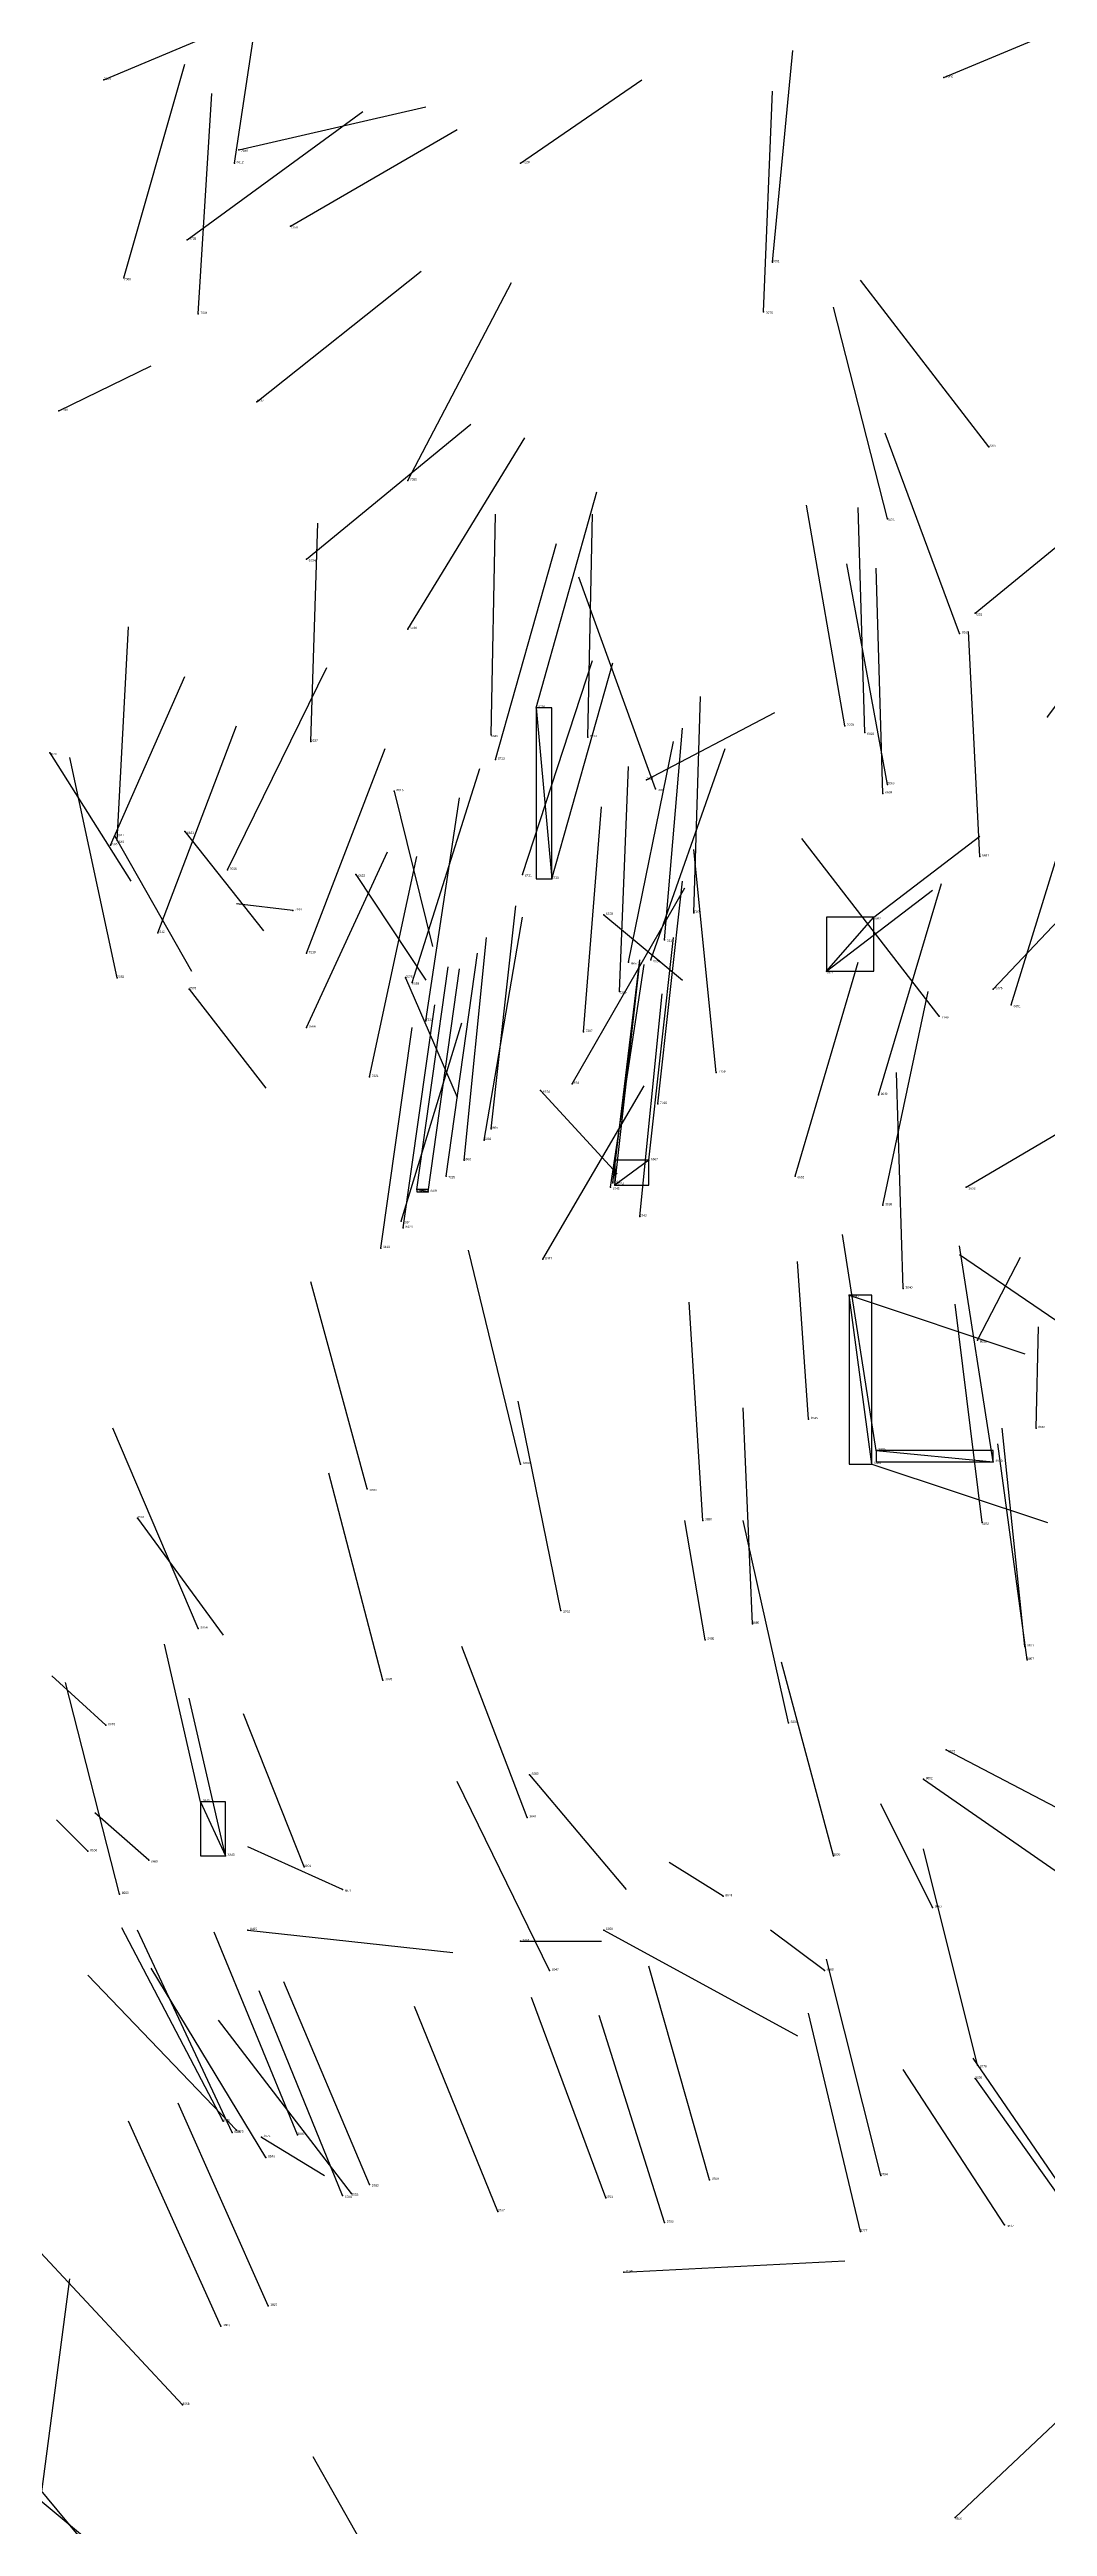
# Model space of a CAD drawing. Extents: x 59.1 to 70.8, y 600.3 to 605.1.
# Drawn here: x 64.011 to 64.454, y 603.272 to 604.372 of the extents above; entities that cross this region are included whole.
import ezdxf

# ---------------------------------------------------------------- set-up
doc = ezdxf.new("R2010")
doc.units = 0
for name, color, linetype in [('Clients', 3, 'CONTINUOUS'), ('Facilities', 3, 'CONTINUOUS'), ('Facilities_lines', 3, 'CONTINUOUS'), ('Min_max_boxes', 1, 'CONTINUOUS'), ('Normals', 1, 'CONTINUOUS'), ('Source_points', 5, 'CONTINUOUS'), ('Text', 3, 'CONTINUOUS')]:
    doc.layers.add(name, color=color, linetype=linetype)

msp = doc.modelspace()

# ---------------------------------------------------------------- linework, layer by layer
at = {"layer": 'Clients', "color": 5}
for p in [(64.234, 604.004, 458.212), (64.377, 603.987, 455.795), (64.174, 603.866, 458.544), (64.262, 603.868, 458.325), (64.366, 603.819, 459.259), (64.43, 603.745, 457.351), (64.089, 603.57, 454.771)]:
    msp.add_point(p, dxfattribs=at)
at = {"layer": 'Facilities', "color": 3}
for p in [(64.035, 604.359, 458.538), (64.408, 604.36, 460.049), (64.095, 604.328, 460.177), (64.093, 604.322, 455.709), (64.22, 604.322, 460.622), (64.118, 604.294, 460.23), (64.072, 604.288, 458.435), (64.044, 604.271, 459.161), (64.332, 604.278, 459.274), (64.077, 604.255, 459.234), (64.328, 604.256, 459.314), (64.103, 604.216, 458.369), (64.015, 604.212, 460.733), (64.428, 604.196, 459.287), (64.17, 604.181, 458.79), (64.383, 604.164, 459.27), (64.125, 604.146, 458.335), (64.422, 604.122, 460.652), (64.17, 604.115, 458.28), (64.415, 604.113, 459.25), (64.227, 604.08, 458.215), (64.364, 604.072, 459.223), (64.454, 604.076, 455.171), (64.127, 604.065, 453.504), (64.207, 604.068, 453.403), (64.25, 604.067, 453.5), (64.373, 604.069, 453.535), (64.011, 604.06, 455.969), (64.209, 604.057, 458.267), (64.164, 604.043, 455.76), (64.276, 604.048, 460.552), (64.28, 604.044, 462.469), (64.381, 604.042, 453.49), (64.383, 604.046, 459.175), (64.038, 604.019, 454.251), (64.04, 604.023, 455.929), (64.041, 604.021, 453.385), (64.071, 604.025, 455.917), (64.09, 604.008, 458.771), (64.147, 604.006, 455.886), (64.221, 604.006, 458.197), (64.424, 604.014, 453.351), (64.119, 603.99, 460.485), (64.257, 603.988, 455.807), (64.297, 603.989, 459.054), (64.059, 603.98, 458.929), (64.284, 603.977, 458.992), (64.125, 603.971, 458.879), (64.268, 603.967, 458.174), (64.278, 603.968, 458.148), (64.356, 603.963, 455.762), (64.041, 603.96, 462.466), (64.073, 603.955, 455.839), (64.169, 603.96, 455.738), (64.172, 603.958, 458.227), (64.264, 603.954, 458.818), (64.43, 603.955, 455.739), (64.178, 603.941, 458.769), (64.406, 603.943, 459.66), (64.438, 603.948, 457.938), (64.125, 603.938, 454.193), (64.248, 603.936, 458.758), (64.307, 603.918, 459.248), (64.153, 603.916, 458.538), (64.229, 603.91, 455.698), (64.243, 603.913, 458.103), (64.379, 603.908, 457.959), (64.281, 603.904, 458.601), (64.204, 603.888, 458.179), (64.207, 603.893, 458.293), (64.195, 603.879, 458.405), (64.277, 603.879, 458.326), (64.179, 603.865, 458.515), (64.187, 603.872, 458.462), (64.26, 603.867, 458.098), (64.261, 603.869, 458.266), (64.342, 603.872, 457.986), (64.418, 603.867, 455.707), (64.167, 603.852, 459.084), (64.273, 603.854, 458.186), (64.381, 603.859, 457.901), (64.168, 603.849, 458.57), (64.158, 603.84, 458.627), (64.23, 603.835, 459.117), (64.39, 603.822, 454.568), (64.423, 603.799, 460.66), (64.348, 603.764, 462.829), (64.449, 603.76, 460.586), (64.22, 603.744, 457.35), (64.376, 603.744, 459.271), (64.378, 603.75, 457.341), (64.152, 603.733, 457.216), (64.05, 603.72, 455.892), (64.301, 603.719, 457.308), (64.425, 603.718, 454.673), (64.238, 603.679, 457.088), (64.077, 603.671, 457.227), (64.302, 603.666, 463.173), (64.323, 603.673, 457.223), (64.444, 603.663, 454.602), (64.445, 603.657, 454.662), (64.159, 603.648, 457.289), (64.036, 603.628, 460.499), (64.339, 603.629, 454.711), (64.409, 603.617, 460.134), (64.224, 603.606, 460.387), (64.399, 603.604, 460.247), (64.078, 603.594, 454.778), (64.223, 603.587, 454.764), (64.028, 603.572, 460.556), (64.055, 603.568, 460.492), (64.359, 603.57, 454.722), (64.124, 603.565, 454.796), (64.141, 603.555, 460.402), (64.042, 603.553, 461.588), (64.31, 603.552, 460.514), (64.403, 603.547, 460.455), (64.099, 603.537, 458.973), (64.257, 603.537, 460.786), (64.22, 603.532, 455.88), (64.233, 603.519, 462.477), (64.355, 603.519, 460.621), (64.422, 603.471, 454.828), (64.423, 603.477, 456.641), (64.088, 603.452, 456.876), (64.092, 603.447, 462.065), (64.094, 603.448, 457.413), (64.105, 603.445, 455.909), (64.121, 603.446, 456.842), (64.107, 603.436, 462.243), (64.153, 603.424, 456.78), (64.304, 603.426, 456.717), (64.38, 603.428, 456.664), (64.141, 603.419, 456.813), (64.145, 603.42, 462.268), (64.21, 603.412, 456.769), (64.258, 603.418, 456.724), (64.284, 603.407, 456.771), (64.371, 603.403, 456.679), (64.435, 603.406, 454.884), (64.266, 603.385, 459.004), (64.108, 603.37, 456.86), (64.087, 603.361, 456.864), (64.07, 603.326, 461.433), (64.413, 603.276, 462.526)]:
    msp.add_point(p, dxfattribs=at)
at = {"layer": 'Facilities_lines', "color": 3}
for p, q in [((64.227, 604.08, 458.215), (64.234, 604.004, 458.212)), ((64.356, 603.963, 455.762), (64.377, 603.987, 455.795)), ((64.277, 603.879, 458.326), (64.262, 603.868, 458.325)), ((64.179, 603.865, 458.515), (64.174, 603.866, 458.544)), ((64.376, 603.744, 459.271), (64.366, 603.819, 459.259)), ((64.378, 603.75, 457.341), (64.43, 603.745, 457.351)), ((64.078, 603.594, 454.778), (64.089, 603.57, 454.771))]:
    msp.add_line(p, q, dxfattribs=at)
at = {"layer": 'Min_max_boxes', "color": 1}
for p, q in [((64.234, 604.08, 458.212), (64.227, 604.08, 458.212)), ((64.227, 604.08, 458.212), (64.227, 604.004, 458.212)), ((64.234, 604.08, 458.215), (64.227, 604.08, 458.215)), ((64.227, 604.08, 458.215), (64.227, 604.004, 458.215)), ((64.227, 604.08, 458.212), (64.227, 604.08, 458.215)), ((64.234, 604.004, 458.212), (64.234, 604.08, 458.212)), ((64.234, 604.004, 458.215), (64.234, 604.08, 458.215)), ((64.234, 604.08, 458.212), (64.234, 604.08, 458.215)), ((64.227, 604.004, 458.212), (64.234, 604.004, 458.212)), ((64.227, 604.004, 458.215), (64.234, 604.004, 458.215)), ((64.227, 604.004, 458.212), (64.227, 604.004, 458.215)), ((64.234, 604.004, 458.212), (64.234, 604.004, 458.215)), ((64.377, 603.987, 455.762), (64.356, 603.987, 455.762)), ((64.356, 603.987, 455.762), (64.356, 603.963, 455.762)), ((64.377, 603.987, 455.795), (64.356, 603.987, 455.795)), ((64.356, 603.987, 455.795), (64.356, 603.963, 455.795)), ((64.356, 603.987, 455.762), (64.356, 603.987, 455.795)), ((64.377, 603.963, 455.762), (64.377, 603.987, 455.762)), ((64.377, 603.963, 455.795), (64.377, 603.987, 455.795)), ((64.377, 603.987, 455.762), (64.377, 603.987, 455.795)), ((64.356, 603.963, 455.762), (64.377, 603.963, 455.762)), ((64.356, 603.963, 455.795), (64.377, 603.963, 455.795)), ((64.356, 603.963, 455.762), (64.356, 603.963, 455.795)), ((64.377, 603.963, 455.762), (64.377, 603.963, 455.795)), ((64.277, 603.879, 458.325), (64.262, 603.879, 458.325)), ((64.262, 603.879, 458.325), (64.262, 603.868, 458.325)), ((64.277, 603.879, 458.326), (64.262, 603.879, 458.326)), ((64.262, 603.879, 458.326), (64.262, 603.868, 458.326)), ((64.262, 603.879, 458.325), (64.262, 603.879, 458.326)), ((64.277, 603.868, 458.325), (64.277, 603.879, 458.325)), ((64.277, 603.868, 458.326), (64.277, 603.879, 458.326)), ((64.277, 603.879, 458.325), (64.277, 603.879, 458.326)), ((64.179, 603.866, 458.515), (64.174, 603.866, 458.515)), ((64.174, 603.866, 458.515), (64.174, 603.865, 458.515)), ((64.179, 603.866, 458.544), (64.174, 603.866, 458.544)), ((64.174, 603.866, 458.544), (64.174, 603.865, 458.544)), ((64.174, 603.866, 458.515), (64.174, 603.866, 458.544)), ((64.174, 603.865, 458.515), (64.179, 603.865, 458.515)), ((64.174, 603.865, 458.544), (64.179, 603.865, 458.544)), ((64.174, 603.865, 458.515), (64.174, 603.865, 458.544)), ((64.179, 603.865, 458.515), (64.179, 603.866, 458.515)), ((64.179, 603.865, 458.544), (64.179, 603.866, 458.544)), ((64.179, 603.866, 458.515), (64.179, 603.866, 458.544)), ((64.179, 603.865, 458.515), (64.179, 603.865, 458.544)), ((64.262, 603.868, 458.325), (64.277, 603.868, 458.325)), ((64.262, 603.868, 458.326), (64.277, 603.868, 458.326)), ((64.262, 603.868, 458.325), (64.262, 603.868, 458.326)), ((64.277, 603.868, 458.325), (64.277, 603.868, 458.326)), ((64.376, 603.819, 459.259), (64.366, 603.819, 459.259)), ((64.366, 603.819, 459.259), (64.366, 603.744, 459.259)), ((64.376, 603.819, 459.271), (64.366, 603.819, 459.271)), ((64.366, 603.819, 459.271), (64.366, 603.744, 459.271)), ((64.366, 603.819, 459.259), (64.366, 603.819, 459.271)), ((64.376, 603.744, 459.259), (64.376, 603.819, 459.259)), ((64.376, 603.744, 459.271), (64.376, 603.819, 459.271)), ((64.376, 603.819, 459.259), (64.376, 603.819, 459.271)), ((64.366, 603.744, 459.259), (64.376, 603.744, 459.259)), ((64.366, 603.744, 459.271), (64.376, 603.744, 459.271)), ((64.366, 603.744, 459.259), (64.366, 603.744, 459.271)), ((64.376, 603.744, 459.259), (64.376, 603.744, 459.271)), ((64.43, 603.75, 457.341), (64.378, 603.75, 457.341)), ((64.378, 603.75, 457.341), (64.378, 603.745, 457.341)), ((64.43, 603.75, 457.351), (64.378, 603.75, 457.351)), ((64.378, 603.75, 457.351), (64.378, 603.745, 457.351)), ((64.378, 603.75, 457.341), (64.378, 603.75, 457.351)), ((64.378, 603.745, 457.341), (64.43, 603.745, 457.341)), ((64.378, 603.745, 457.351), (64.43, 603.745, 457.351)), ((64.378, 603.745, 457.341), (64.378, 603.745, 457.351)), ((64.43, 603.745, 457.341), (64.43, 603.75, 457.341)), ((64.43, 603.745, 457.351), (64.43, 603.75, 457.351)), ((64.43, 603.75, 457.341), (64.43, 603.75, 457.351)), ((64.43, 603.745, 457.341), (64.43, 603.745, 457.351)), ((64.089, 603.594, 454.771), (64.078, 603.594, 454.771)), ((64.078, 603.594, 454.771), (64.078, 603.57, 454.771)), ((64.089, 603.594, 454.778), (64.078, 603.594, 454.778)), ((64.078, 603.594, 454.778), (64.078, 603.57, 454.778)), ((64.078, 603.594, 454.771), (64.078, 603.594, 454.778)), ((64.089, 603.57, 454.771), (64.089, 603.594, 454.771)), ((64.089, 603.57, 454.778), (64.089, 603.594, 454.778)), ((64.089, 603.594, 454.771), (64.089, 603.594, 454.778)), ((64.078, 603.57, 454.771), (64.089, 603.57, 454.771)), ((64.078, 603.57, 454.778), (64.089, 603.57, 454.778)), ((64.078, 603.57, 454.771), (64.078, 603.57, 454.778)), ((64.089, 603.57, 454.771), (64.089, 603.57, 454.778))]:
    msp.add_line(p, q, dxfattribs=at)
at = {"layer": 'Normals', "color": 1}
for p, q in [((64.093, 604.322, 455.709), (64.108, 604.421, 455.706)), ((64.035, 604.359, 458.538), (64.123, 604.396, 458.569)), ((64.408, 604.36, 460.049), (64.482, 604.391, 460.108)), ((64.332, 604.278, 459.274), (64.341, 604.372, 459.24)), ((64.044, 604.271, 459.161), (64.071, 604.366, 459.178)), ((64.22, 604.322, 460.622), (64.274, 604.359, 460.698)), ((64.077, 604.255, 459.234), (64.083, 604.353, 459.215)), ((64.095, 604.328, 460.177), (64.178, 604.347, 460.23)), ((64.328, 604.256, 459.314), (64.332, 604.354, 459.295)), ((64.072, 604.288, 458.435), (64.15, 604.345, 458.462)), ((64.118, 604.294, 460.23), (64.192, 604.337, 460.282)), ((64.103, 604.216, 458.369), (64.176, 604.274, 458.406)), ((64.428, 604.196, 459.287), (64.371, 604.27, 459.322)), ((64.17, 604.181, 458.79), (64.216, 604.269, 458.78)), ((64.383, 604.164, 459.27), (64.359, 604.258, 459.295)), ((64.015, 604.212, 460.733), (64.056, 604.232, 460.822)), ((64.125, 604.146, 458.335), (64.198, 604.206, 458.367)), ((64.17, 604.115, 458.28), (64.222, 604.2, 458.289)), ((64.415, 604.113, 459.25), (64.382, 604.202, 459.282)), ((64.227, 604.08, 458.215), (64.254, 604.176, 458.215)), ((64.127, 604.065, 453.504), (64.13, 604.162, 453.48)), ((64.207, 604.068, 453.403), (64.209, 604.166, 453.383)), ((64.25, 604.067, 453.5), (64.252, 604.166, 453.485)), ((64.364, 604.072, 459.223), (64.347, 604.17, 459.235)), ((64.373, 604.069, 453.535), (64.37, 604.169, 453.529)), ((64.209, 604.057, 458.267), (64.236, 604.153, 458.269)), ((64.422, 604.122, 460.652), (64.461, 604.154, 460.739)), ((64.454, 604.076, 455.171), (64.514, 604.156, 455.178)), ((64.28, 604.044, 462.469), (64.246, 604.138, 462.474)), ((64.383, 604.046, 459.175), (64.365, 604.144, 459.182)), ((64.381, 604.042, 453.49), (64.378, 604.142, 453.484)), ((64.041, 604.021, 453.385), (64.046, 604.116, 453.354)), ((64.424, 604.014, 453.351), (64.419, 604.114, 453.359)), ((64.038, 604.019, 454.251), (64.071, 604.094, 454.308)), ((64.09, 604.008, 458.771), (64.134, 604.098, 458.771)), ((64.221, 604.006, 458.197), (64.252, 604.101, 458.198)), ((64.234, 604.004, 458.212), (64.261, 604.1, 458.212)), ((64.297, 603.989, 459.054), (64.3, 604.085, 459.027)), ((64.059, 603.98, 458.929), (64.094, 604.072, 458.911)), ((64.276, 604.048, 460.552), (64.333, 604.078, 460.628)), ((64.125, 603.971, 458.879), (64.16, 604.062, 458.858)), ((64.268, 603.967, 458.174), (64.288, 604.065, 458.168)), ((64.278, 603.968, 458.148), (64.311, 604.062, 458.144)), ((64.284, 603.977, 458.992), (64.292, 604.071, 458.958)), ((64.011, 604.06, 455.969), (64.047, 604.003, 456.043)), ((64.041, 603.96, 462.466), (64.02, 604.058, 462.464)), ((64.172, 603.958, 458.227), (64.202, 604.053, 458.233)), ((64.264, 603.954, 458.818), (64.268, 604.054, 458.813)), ((64.164, 604.043, 455.76), (64.181, 603.974, 455.831)), ((64.178, 603.941, 458.769), (64.193, 604.04, 458.768)), ((64.438, 603.948, 457.938), (64.467, 604.042, 457.919)), ((64.248, 603.936, 458.758), (64.256, 604.036, 458.763)), ((64.04, 604.023, 455.929), (64.074, 603.963, 456.002)), ((64.071, 604.025, 455.917), (64.106, 603.981, 456)), ((64.307, 603.918, 459.248), (64.297, 604.017, 459.261)), ((64.406, 603.943, 459.66), (64.345, 604.022, 459.665)), ((64.377, 603.987, 455.795), (64.424, 604.023, 455.876)), ((64.125, 603.938, 454.193), (64.161, 604.016, 454.243)), ((64.147, 604.006, 455.886), (64.178, 603.959, 455.969)), ((64.153, 603.916, 458.538), (64.174, 604.014, 458.537)), ((64.43, 603.955, 455.739), (64.48, 604.008, 455.808)), ((64.243, 603.913, 458.103), (64.293, 604, 458.106)), ((64.281, 603.904, 458.601), (64.292, 604.003, 458.6)), ((64.356, 603.963, 455.762), (64.403, 603.999, 455.843)), ((64.379, 603.908, 457.959), (64.407, 604.002, 457.942)), ((64.119, 603.99, 460.485), (64.094, 603.993, 460.582)), ((64.204, 603.888, 458.179), (64.221, 603.987, 458.178)), ((64.207, 603.893, 458.293), (64.218, 603.992, 458.295)), ((64.257, 603.988, 455.807), (64.292, 603.959, 455.896)), ((64.195, 603.879, 458.405), (64.205, 603.978, 458.407)), ((64.277, 603.879, 458.326), (64.288, 603.978, 458.328)), ((64.174, 603.866, 458.544), (64.188, 603.965, 458.544)), ((64.179, 603.865, 458.515), (64.193, 603.964, 458.515)), ((64.187, 603.872, 458.462), (64.201, 603.971, 458.462)), ((64.26, 603.867, 458.098), (64.275, 603.966, 458.089)), ((64.261, 603.869, 458.266), (64.273, 603.968, 458.266)), ((64.262, 603.868, 458.325), (64.273, 603.967, 458.327)), ((64.342, 603.872, 457.986), (64.37, 603.967, 457.971)), ((64.073, 603.955, 455.839), (64.107, 603.911, 455.922)), ((64.169, 603.96, 455.738), (64.192, 603.907, 455.82)), ((64.273, 603.854, 458.186), (64.283, 603.953, 458.179)), ((64.381, 603.859, 457.901), (64.401, 603.954, 457.879)), ((64.167, 603.852, 459.084), (64.194, 603.94, 459.045)), ((64.168, 603.849, 458.57), (64.182, 603.948, 458.569)), ((64.158, 603.84, 458.627), (64.172, 603.938, 458.64)), ((64.39, 603.822, 454.568), (64.387, 603.918, 454.597)), ((64.229, 603.91, 455.698), (64.263, 603.873, 455.784)), ((64.23, 603.835, 459.117), (64.275, 603.912, 459.073)), ((64.418, 603.867, 455.707), (64.474, 603.9, 455.783)), ((64.378, 603.75, 457.341), (64.363, 603.846, 457.319)), ((64.43, 603.745, 457.351), (64.415, 603.841, 457.329)), ((64.22, 603.744, 457.35), (64.197, 603.839, 457.328)), ((64.348, 603.764, 462.829), (64.343, 603.834, 462.9)), ((64.491, 603.785, 459.236), (64.415, 603.837, 459.274)), ((64.423, 603.799, 460.66), (64.442, 603.836, 460.751)), ((64.152, 603.733, 457.216), (64.127, 603.825, 457.187)), ((64.366, 603.819, 459.259), (64.444, 603.793, 459.202)), ((64.301, 603.719, 457.308), (64.295, 603.816, 457.283)), ((64.425, 603.718, 454.673), (64.413, 603.815, 454.693)), ((64.449, 603.76, 460.586), (64.45, 603.805, 460.675)), ((64.238, 603.679, 457.088), (64.219, 603.772, 457.056)), ((64.323, 603.673, 457.223), (64.319, 603.769, 457.194)), ((64.077, 603.671, 457.227), (64.039, 603.76, 457.203)), ((64.445, 603.657, 454.662), (64.432, 603.753, 454.687)), ((64.444, 603.663, 454.602), (64.434, 603.76, 454.626)), ((64.376, 603.744, 459.271), (64.454, 603.718, 459.214)), ((64.159, 603.648, 457.289), (64.135, 603.74, 457.259)), ((64.05, 603.72, 455.892), (64.088, 603.668, 455.969)), ((64.302, 603.666, 463.173), (64.293, 603.719, 463.257)), ((64.339, 603.629, 454.711), (64.319, 603.719, 454.749)), ((64.078, 603.594, 454.778), (64.062, 603.664, 454.847)), ((64.223, 603.587, 454.764), (64.194, 603.663, 454.822)), ((64.359, 603.57, 454.722), (64.336, 603.656, 454.768)), ((64.036, 603.628, 460.499), (64.012, 603.65, 460.594)), ((64.042, 603.553, 461.588), (64.018, 603.647, 461.564)), ((64.089, 603.57, 454.771), (64.073, 603.64, 454.84)), ((64.124, 603.565, 454.796), (64.097, 603.633, 454.864)), ((64.409, 603.617, 460.134), (64.497, 603.571, 460.144)), ((64.233, 603.519, 462.477), (64.192, 603.603, 462.44)), ((64.224, 603.606, 460.387), (64.267, 603.555, 460.313)), ((64.399, 603.604, 460.247), (64.481, 603.547, 460.242)), ((64.055, 603.568, 460.492), (64.031, 603.589, 460.587)), ((64.403, 603.547, 460.455), (64.38, 603.593, 460.541)), ((64.028, 603.572, 460.556), (64.014, 603.586, 460.654)), ((64.141, 603.555, 460.402), (64.099, 603.574, 460.491)), ((64.31, 603.552, 460.514), (64.286, 603.567, 460.61)), ((64.423, 603.477, 456.641), (64.399, 603.573, 456.628)), ((64.088, 603.452, 456.876), (64.043, 603.538, 456.853)), ((64.092, 603.447, 462.065), (64.05, 603.537, 462.053)), ((64.121, 603.446, 456.842), (64.084, 603.536, 456.819)), ((64.099, 603.537, 458.973), (64.19, 603.527, 458.933)), ((64.257, 603.537, 460.786), (64.343, 603.49, 460.767)), ((64.355, 603.519, 460.621), (64.331, 603.537, 460.716)), ((64.22, 603.532, 455.88), (64.256, 603.532, 455.973)), ((64.38, 603.428, 456.664), (64.356, 603.524, 456.652)), ((64.094, 603.448, 457.413), (64.028, 603.517, 457.442)), ((64.107, 603.436, 462.243), (64.056, 603.52, 462.224)), ((64.153, 603.424, 456.78), (64.115, 603.514, 456.76)), ((64.304, 603.426, 456.717), (64.277, 603.521, 456.699)), ((64.141, 603.419, 456.813), (64.104, 603.51, 456.797)), ((64.21, 603.412, 456.769), (64.173, 603.503, 456.752)), ((64.258, 603.418, 456.724), (64.225, 603.507, 456.694)), ((64.371, 603.403, 456.679), (64.348, 603.5, 456.669)), ((64.145, 603.42, 462.268), (64.086, 603.497, 462.244)), ((64.284, 603.407, 456.771), (64.255, 603.499, 456.745)), ((64.469, 603.41, 454.849), (64.421, 603.48, 454.902)), ((64.435, 603.406, 454.884), (64.39, 603.475, 454.941)), ((64.422, 603.471, 454.828), (64.471, 603.402, 454.775)), ((64.108, 603.37, 456.86), (64.068, 603.46, 456.843)), ((64.087, 603.361, 456.864), (64.046, 603.452, 456.862)), ((64.105, 603.445, 455.909), (64.133, 603.428, 456.004)), ((64.07, 603.326, 461.433), (64.003, 603.398, 461.416)), ((64.266, 603.385, 459.004), (64.364, 603.39, 459.021)), ((64.007, 603.283, 462.512), (64.02, 603.382, 462.506)), ((64.028, 603.263, 456.976), (63.964, 603.34, 456.98)), ((64.413, 603.276, 462.526), (64.483, 603.342, 462.499)), ((63.968, 603.316, 457.365), (64.04, 603.256, 457.331)), ((64.176, 603.218, 457.842), (64.128, 603.303, 457.865))]:
    msp.add_line(p, q, dxfattribs=at)
at = {"layer": 'Source_points', "color": 5}
for p in [(64.035, 604.359, 458.538), (64.408, 604.36, 460.049), (64.095, 604.328, 460.177), (64.093, 604.322, 455.709), (64.22, 604.322, 460.622), (64.118, 604.294, 460.23), (64.072, 604.288, 458.435), (64.044, 604.271, 459.161), (64.332, 604.278, 459.274), (64.077, 604.255, 459.234), (64.328, 604.256, 459.314), (64.103, 604.216, 458.369), (64.015, 604.212, 460.733), (64.428, 604.196, 459.287), (64.17, 604.181, 458.79), (64.383, 604.164, 459.27), (64.125, 604.146, 458.335), (64.422, 604.122, 460.652), (64.17, 604.115, 458.28), (64.415, 604.113, 459.25), (64.227, 604.08, 458.215), (64.364, 604.072, 459.223), (64.454, 604.076, 455.171), (64.127, 604.065, 453.504), (64.207, 604.068, 453.403), (64.25, 604.067, 453.5), (64.373, 604.069, 453.535), (64.011, 604.06, 455.969), (64.209, 604.057, 458.267), (64.164, 604.043, 455.76), (64.276, 604.048, 460.552), (64.28, 604.044, 462.469), (64.381, 604.042, 453.49), (64.383, 604.046, 459.175), (64.038, 604.019, 454.251), (64.04, 604.023, 455.929), (64.041, 604.021, 453.385), (64.071, 604.025, 455.917), (64.09, 604.008, 458.771), (64.147, 604.006, 455.886), (64.221, 604.006, 458.197), (64.424, 604.014, 453.351), (64.234, 604.004, 458.212), (64.119, 603.99, 460.485), (64.257, 603.988, 455.807), (64.297, 603.989, 459.054), (64.377, 603.987, 455.795), (64.059, 603.98, 458.929), (64.284, 603.977, 458.992), (64.125, 603.971, 458.879), (64.268, 603.967, 458.174), (64.278, 603.968, 458.148), (64.356, 603.963, 455.762), (64.041, 603.96, 462.466), (64.073, 603.955, 455.839), (64.169, 603.96, 455.738), (64.172, 603.958, 458.227), (64.264, 603.954, 458.818), (64.43, 603.955, 455.739), (64.178, 603.941, 458.769), (64.406, 603.943, 459.66), (64.438, 603.948, 457.938), (64.125, 603.938, 454.193), (64.248, 603.936, 458.758), (64.307, 603.918, 459.248), (64.153, 603.916, 458.538), (64.229, 603.91, 455.698), (64.243, 603.913, 458.103), (64.379, 603.908, 457.959), (64.281, 603.904, 458.601), (64.204, 603.888, 458.179), (64.207, 603.893, 458.293), (64.195, 603.879, 458.405), (64.277, 603.879, 458.326), (64.174, 603.866, 458.544), (64.179, 603.865, 458.515), (64.187, 603.872, 458.462), (64.26, 603.867, 458.098), (64.261, 603.869, 458.266), (64.262, 603.868, 458.325), (64.342, 603.872, 457.986), (64.418, 603.867, 455.707), (64.167, 603.852, 459.084), (64.273, 603.854, 458.186), (64.381, 603.859, 457.901), (64.168, 603.849, 458.57), (64.158, 603.84, 458.627), (64.23, 603.835, 459.117), (64.366, 603.819, 459.259), (64.39, 603.822, 454.568), (64.423, 603.799, 460.66), (64.348, 603.764, 462.829), (64.449, 603.76, 460.586), (64.22, 603.744, 457.35), (64.376, 603.744, 459.271), (64.378, 603.75, 457.341), (64.43, 603.745, 457.351), (64.152, 603.733, 457.216), (64.05, 603.72, 455.892), (64.301, 603.719, 457.308), (64.425, 603.718, 454.673), (64.238, 603.679, 457.088), (64.077, 603.671, 457.227), (64.302, 603.666, 463.173), (64.323, 603.673, 457.223), (64.444, 603.663, 454.602), (64.445, 603.657, 454.662), (64.159, 603.648, 457.289), (64.036, 603.628, 460.499), (64.339, 603.629, 454.711), (64.409, 603.617, 460.134), (64.224, 603.606, 460.387), (64.399, 603.604, 460.247), (64.078, 603.594, 454.778), (64.223, 603.587, 454.764), (64.028, 603.572, 460.556), (64.055, 603.568, 460.492), (64.089, 603.57, 454.771), (64.359, 603.57, 454.722), (64.124, 603.565, 454.796), (64.141, 603.555, 460.402), (64.042, 603.553, 461.588), (64.31, 603.552, 460.514), (64.403, 603.547, 460.455), (64.099, 603.537, 458.973), (64.257, 603.537, 460.786), (64.22, 603.532, 455.88), (64.233, 603.519, 462.477), (64.355, 603.519, 460.621), (64.422, 603.471, 454.828), (64.423, 603.477, 456.641), (64.088, 603.452, 456.876), (64.092, 603.447, 462.065), (64.094, 603.448, 457.413), (64.105, 603.445, 455.909), (64.121, 603.446, 456.842), (64.107, 603.436, 462.243), (64.153, 603.424, 456.78), (64.304, 603.426, 456.717), (64.38, 603.428, 456.664), (64.141, 603.419, 456.813), (64.145, 603.42, 462.268), (64.21, 603.412, 456.769), (64.258, 603.418, 456.724), (64.284, 603.407, 456.771), (64.371, 603.403, 456.679), (64.435, 603.406, 454.884), (64.266, 603.385, 459.004), (64.108, 603.37, 456.86), (64.087, 603.361, 456.864), (64.07, 603.326, 461.433), (64.413, 603.276, 462.526)]:
    msp.add_point(p, dxfattribs=at)

# ---------------------------------------------------------------- texts
at = {"layer": 'Text', "color": 3}
for s, p in [('7054', (64.035, 604.359, 458.538)), ('7046', (64.409, 604.36, 460.049)), ('7049', (64.096, 604.327, 460.177)), ('6612', (64.094, 604.322, 455.709)), ('7229', (64.221, 604.322, 460.622)), ('7050', (64.118, 604.293, 460.23)), ('6735', (64.073, 604.288, 458.435)), ('7066', (64.044, 604.27, 459.161)), ('7091', (64.332, 604.278, 459.274)), ('7064', (64.078, 604.255, 459.234)), ('7075', (64.329, 604.255, 459.314)), ('6737', (64.103, 604.216, 458.369)), ('7240', (64.016, 604.212, 460.733)), ('7065', (64.428, 604.196, 459.287)), ('7055', (64.171, 604.181, 458.79)), ('7073', (64.383, 604.163, 459.27)), ('6734', (64.126, 604.145, 458.335)), ('6736', (64.171, 604.115, 458.28)), ('7231', (64.422, 604.121, 460.652)), ('7067', (64.416, 604.113, 459.25)), ('6732', (64.228, 604.08, 458.215)), ('7079', (64.365, 604.072, 459.223)), ('6637', (64.127, 604.065, 453.504)), ('6645', (64.207, 604.067, 453.403)), ('6630', (64.251, 604.067, 453.5)), ('6626', (64.374, 604.068, 453.535)), ('6620', (64.011, 604.059, 455.969)), ('6733', (64.21, 604.057, 458.267)), ('6615', (64.165, 604.043, 455.76)), ('7237', (64.276, 604.048, 460.552)), ('7061', (64.281, 604.043, 462.469)), ('6639', (64.382, 604.042, 453.49)), ('7063', (64.383, 604.046, 459.175)), ('6586', (64.038, 604.019, 454.251)), ('6617', (64.041, 604.023, 455.929)), ('6640', (64.041, 604.02, 453.385)), ('6621', (64.072, 604.024, 455.917)), ('7058', (64.091, 604.008, 458.771)), ('6622', (64.148, 604.005, 455.886)), ('6731', (64.222, 604.005, 458.197)), ('6631', (64.425, 604.014, 453.351)), ('6730', (64.234, 604.004, 458.212)), ('7161', (64.12, 603.99, 460.485)), ('6578', (64.258, 603.988, 455.807)), ('7160', (64.297, 603.989, 459.054)), ('6582', (64.377, 603.986, 455.795)), ('7212', (64.059, 603.98, 458.929)), ('7211', (64.285, 603.976, 458.992)), ('7218', (64.126, 603.971, 458.879)), ('6657', (64.269, 603.966, 458.174)), ('6656', (64.279, 603.967, 458.148)), ('6577', (64.356, 603.962, 455.762)), ('7052', (64.041, 603.96, 462.466)), ('6579', (64.073, 603.955, 455.839)), ('6575', (64.169, 603.96, 455.738)), ('6659', (64.172, 603.957, 458.227)), ('7209', (64.264, 603.953, 458.818)), ('6576', (64.431, 603.955, 455.739)), ('7213', (64.178, 603.941, 458.769)), ('7149', (64.407, 603.942, 459.66)), ('6651', (64.439, 603.947, 457.938)), ('6566', (64.126, 603.938, 454.193)), ('7207', (64.249, 603.936, 458.758)), ('7159', (64.308, 603.918, 459.248)), ('7221', (64.154, 603.916, 458.538)), ('6574', (64.23, 603.909, 455.698)), ('6654', (64.243, 603.913, 458.103)), ('6649', (64.38, 603.908, 457.959)), ('7196', (64.282, 603.904, 458.601)), ('6662', (64.204, 603.888, 458.179)), ('6665', (64.207, 603.893, 458.293)), ('6658', (64.195, 603.879, 458.405)), ('6667', (64.278, 603.879, 458.326)), ('8427', (64.175, 603.865, 458.544)), ('8426', (64.18, 603.865, 458.515)), ('7225', (64.188, 603.871, 458.462)), ('3747', (64.261, 603.869, 458.266)), ('3745', (64.261, 603.866, 458.098)), ('3750', (64.263, 603.868, 458.325)), ('6652', (64.343, 603.871, 457.986)), ('3653', (64.419, 603.866, 455.707)), ('8394', (64.168, 603.851, 459.084)), ('3743', (64.273, 603.854, 458.186)), ('3698', (64.382, 603.859, 457.901)), ('8413', (64.159, 603.84, 458.627)), ('8423', (64.169, 603.849, 458.57)), ('8447', (64.231, 603.835, 459.117)), ('8390', (64.367, 603.818, 459.259)), ('3840', (64.391, 603.822, 454.568)), ('8658', (64.424, 603.798, 460.66)), ('8545', (64.349, 603.764, 462.829)), ('8667', (64.45, 603.76, 460.586)), ('3889', (64.221, 603.744, 457.35)), ('8389', (64.377, 603.744, 459.271)), ('3899', (64.379, 603.75, 457.341)), ('3910', (64.431, 603.745, 457.351)), ('3890', (64.153, 603.732, 457.216)), ('3581', (64.05, 603.72, 455.892)), ('3888', (64.302, 603.719, 457.308)), ('3872', (64.425, 603.717, 454.673)), ('3766', (64.239, 603.678, 457.088)), ('3866', (64.078, 603.671, 457.227)), ('8495', (64.303, 603.666, 463.173)), ('3885', (64.323, 603.673, 457.223)), ('3871', (64.445, 603.663, 454.602)), ('3857', (64.445, 603.657, 454.662)), ('3895', (64.16, 603.648, 457.289)), ('8670', (64.037, 603.628, 460.499)), ('3833', (64.34, 603.629, 454.711)), ('8672', (64.41, 603.616, 460.134)), ('8662', (64.225, 603.606, 460.387)), ('8652', (64.4, 603.604, 460.247)), ('3845', (64.079, 603.594, 454.778)), ('3841', (64.224, 603.587, 454.764)), ('8656', (64.029, 603.572, 460.556)), ('8669', (64.056, 603.567, 460.492)), ('3843', (64.09, 603.57, 454.771)), ('3901', (64.124, 603.565, 454.796)), ('3839', (64.359, 603.57, 454.722)), ('8671', (64.142, 603.554, 460.402)), ('8563', (64.043, 603.553, 461.588)), ('8648', (64.311, 603.552, 460.514)), ('8663', (64.404, 603.547, 460.455)), ('8425', (64.1, 603.537, 458.973)), ('3661', (64.221, 603.532, 455.88)), ('8650', (64.258, 603.537, 460.786)), ('8547', (64.234, 603.519, 462.477)), ('8660', (64.356, 603.519, 460.621)), ('3836', (64.422, 603.471, 454.828)), ('3778', (64.424, 603.476, 456.641)), ('3786', (64.088, 603.452, 456.876)), ('8536', (64.093, 603.447, 462.065)), ('3875', (64.094, 603.447, 457.413)), ('3574', (64.106, 603.445, 455.909)), ('3806', (64.121, 603.446, 456.842)), ('8548', (64.108, 603.436, 462.243)), ('3783', (64.154, 603.423, 456.78)), ('3789', (64.305, 603.426, 456.717)), ('3794', (64.38, 603.428, 456.664)), ('3784', (64.142, 603.418, 456.813)), ('8553', (64.145, 603.419, 462.268)), ('3787', (64.21, 603.412, 456.769)), ('3781', (64.258, 603.418, 456.724)), ('3795', (64.285, 603.407, 456.771)), ('3777', (64.371, 603.403, 456.679)), ('3837', (64.436, 603.405, 454.884)), ('8395', (64.267, 603.385, 459.004)), ('3827', (64.109, 603.37, 456.86)), ('3803', (64.088, 603.361, 456.864)), ('8568', (64.07, 603.326, 461.433)), ('8546', (64.413, 603.275, 462.526))]:
    msp.add_text(s, height=0.001, dxfattribs=at).set_placement(p)

doc.saveas('drawing.dxf')
